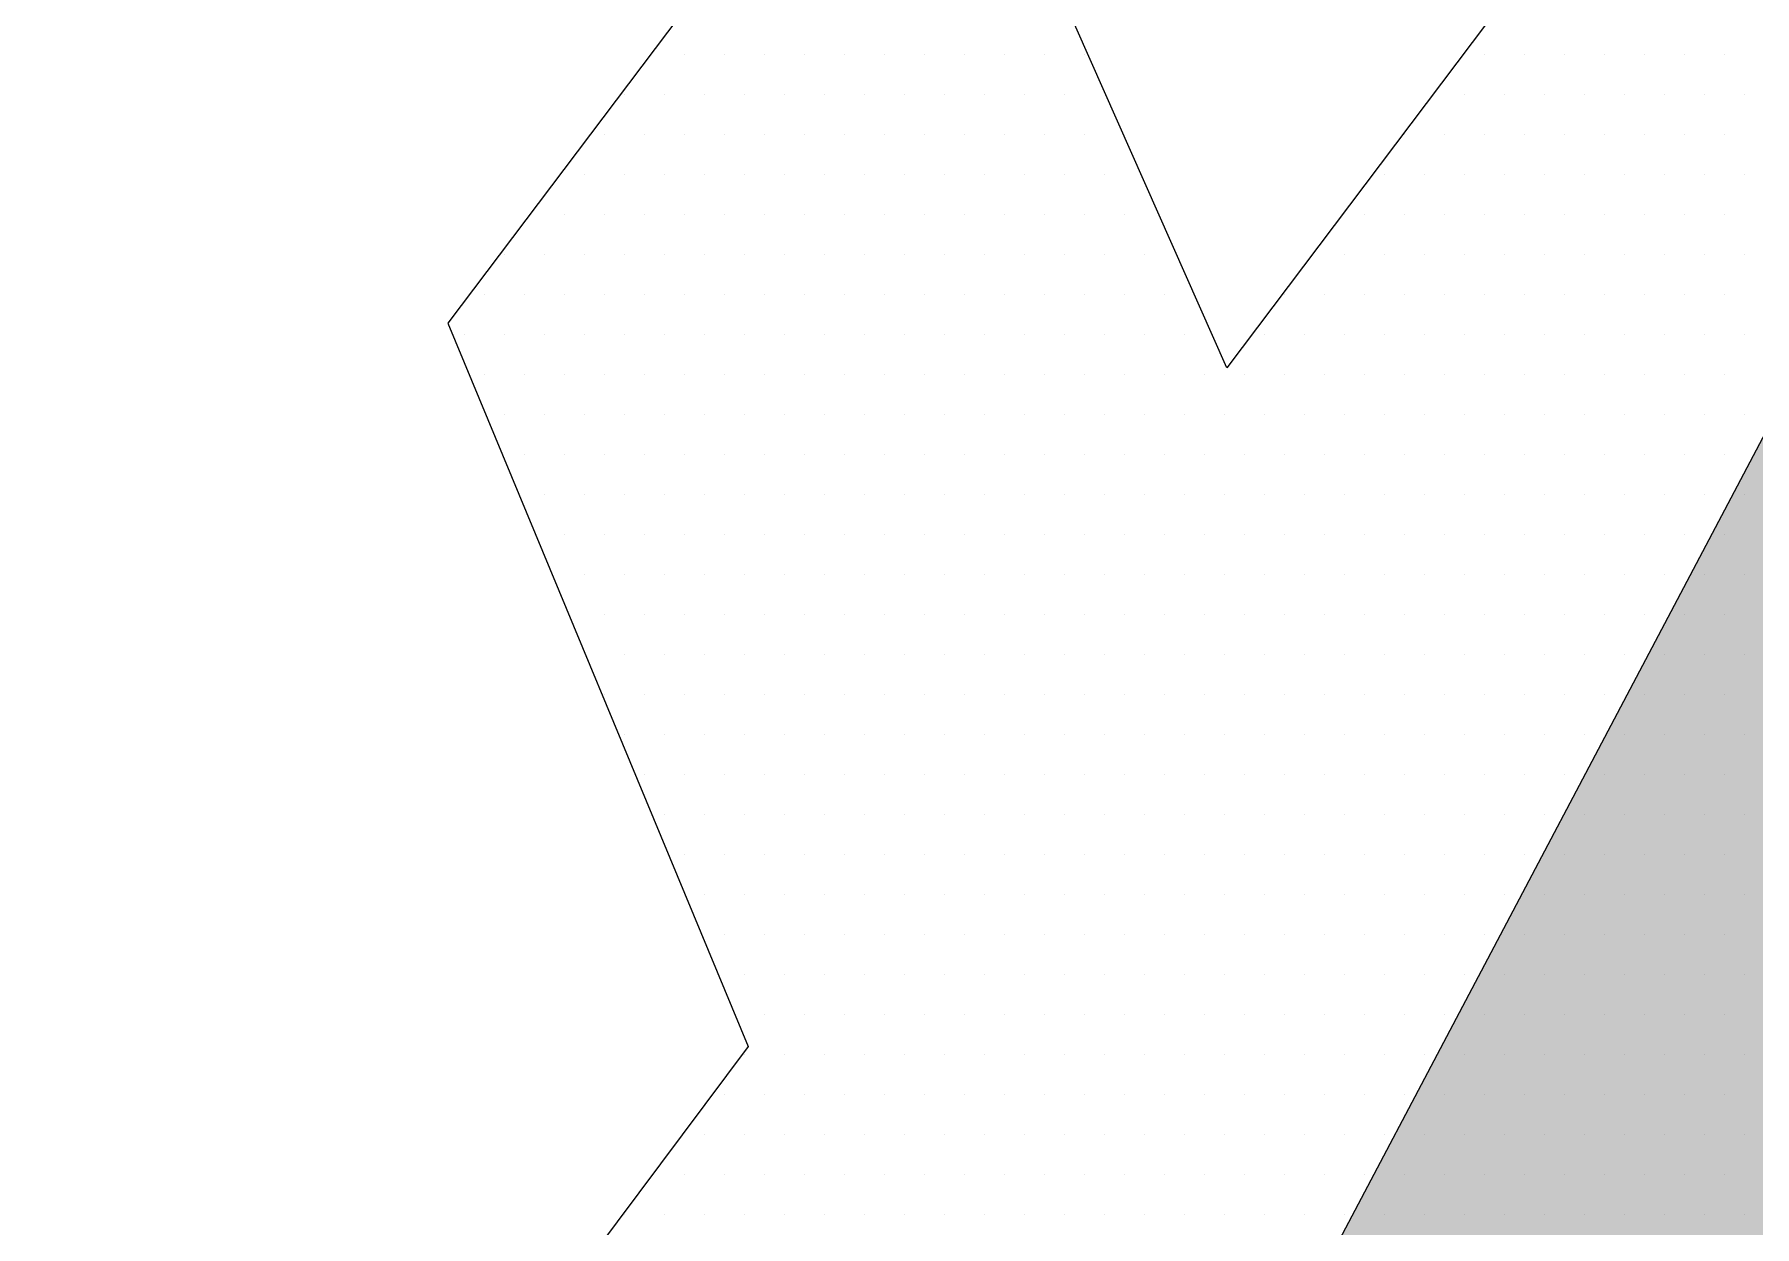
# Paper-space layout 'TOP_A1_00200_01-01-2017_MODELE' of a CAD drawing. Header units: metres. Extents: x 1274 to 2143, y 12 to 312.
# Drawn here: x 2045.98 to 2048.348, y 289.993 to 291.633 of the extents above; entities that cross this region are included whole.
import ezdxf

# ---------------------------------------------------------------- set-up
doc = ezdxf.new("R2010")
doc.units = ezdxf.units.M
doc.header["$LTSCALE"] = 2
doc.set_wipeout_variables(frame=1)
doc.linetypes.add('CACHEX2', pattern=[0.75, 0.5, -0.25])
for name, color, linetype in [('CARTOUCHE', 7, 'Continuous'), ('LOGO', 4, 'Continuous'), ('rosace', 7, 'Continuous')]:
    doc.layers.add(name, color=color, linetype=linetype)

# ---------------------------------------------------------------- blocks, each defined once
blk = doc.blocks.new('A$C715108E3')
at = {"layer": 'LOGO', "color": 131}
for p, q in [((-8.035, -2.1393), (-8.035, -2.1393)), ((-7.9563, -2.1393), (-7.9563, -2.1393)), ((-7.8642, -2.1393), (-7.8642, -2.1393)), ((-7.7724, -2.1393), (-7.7724, -2.1393)), ((-7.6809, -2.1393), (-7.6809, -2.1393)), ((-7.5891, -2.1393), (-7.5891, -2.1393)), ((-7.4973, -2.1393), (-7.4973, -2.1393)), ((-7.4058, -2.1393), (-7.4058, -2.1393)), ((-7.314, -2.1393), (-7.314, -2.1393)), ((-7.2222, -2.1393), (-7.2222, -2.1393)), ((-7.1307, -2.1393), (-7.1307, -2.1393)), ((-7.0389, -2.1393), (-7.0389, -2.1393)), ((-6.1708, -2.1393), (-6.1708, -2.1393)), ((-6.1213, -2.1393), (-6.1213, -2.1393)), ((-6.0296, -2.1393), (-6.0296, -2.1393)), ((-5.9376, -2.1393), (-5.9376, -2.1393)), ((-5.8464, -2.1393), (-5.8464, -2.1393)), ((-5.7543, -2.1393), (-5.7543, -2.1393)), ((-5.6625, -2.1393), (-5.6625, -2.1393)), ((-5.571, -2.1393), (-5.571, -2.1393)), ((-8.1041, -2.2308), (-8.1041, -2.2308)), ((-8.0938, -2.2308), (-8.0938, -2.2308)), ((-8.0018, -2.2308), (-8.0018, -2.2308)), ((-7.91, -2.2308), (-7.91, -2.2308)), ((-7.8185, -2.2308), (-7.8185, -2.2308)), ((-7.7267, -2.2308), (-7.7267, -2.2308)), ((-7.635, -2.2308), (-7.635, -2.2308)), ((-7.5434, -2.2308), (-7.5434, -2.2308)), ((-7.4515, -2.2308), (-7.4515, -2.2308)), ((-7.3597, -2.2308), (-7.3597, -2.2308)), ((-7.2683, -2.2308), (-7.2683, -2.2308)), ((-7.1764, -2.2308), (-7.1764, -2.2308)), ((-7.0846, -2.2308), (-7.0846, -2.2308)), ((-6.9928, -2.2308), (-6.9928, -2.2308)), ((-6.2401, -2.2308), (-6.2401, -2.2308)), ((-6.1672, -2.2308), (-6.1672, -2.2308)), ((-6.0757, -2.2308), (-6.0757, -2.2308)), ((-5.9841, -2.2308), (-5.9841, -2.2308)), ((-5.8921, -2.2308), (-5.8921, -2.2308)), ((-5.8001, -2.2308), (-5.8001, -2.2308)), ((-5.7088, -2.2308), (-5.7088, -2.2308)), ((-5.6168, -2.2308), (-5.6168, -2.2308)), ((-5.5249, -2.2308), (-5.5249, -2.2308)), ((-8.1737, -2.3232), (-8.1737, -2.3232)), ((-8.1395, -2.3232), (-8.1395, -2.3232)), ((-8.0475, -2.3232), (-8.0475, -2.3232)), ((-7.9563, -2.3232), (-7.9563, -2.3232)), ((-7.8642, -2.3232), (-7.8642, -2.3232)), ((-7.7724, -2.3232), (-7.7724, -2.3232)), ((-7.6809, -2.3232), (-7.6809, -2.3232)), ((-7.5891, -2.3232), (-7.5891, -2.3232)), ((-7.4973, -2.3232), (-7.4973, -2.3232)), ((-7.4058, -2.3232), (-7.4058, -2.3232)), ((-7.314, -2.3232), (-7.314, -2.3232)), ((-7.2222, -2.3232), (-7.2222, -2.3232)), ((-7.1307, -2.3232), (-7.1307, -2.3232)), ((-7.0389, -2.3232), (-7.0389, -2.3232)), ((-6.3096, -2.3232), (-6.3096, -2.3232)), ((-6.305, -2.3232), (-6.305, -2.3232)), ((-6.2133, -2.3232), (-6.2133, -2.3232)), ((-6.1213, -2.3232), (-6.1213, -2.3232)), ((-6.0296, -2.3232), (-6.0296, -2.3232)), ((-5.9376, -2.3232), (-5.9376, -2.3232)), ((-5.8464, -2.3232), (-5.8464, -2.3232)), ((-5.7543, -2.3232), (-5.7543, -2.3232)), ((-5.6625, -2.3232), (-5.6625, -2.3232)), ((-5.571, -2.3232), (-5.571, -2.3232)), ((-8.2428, -2.4144), (-8.2428, -2.4144)), ((-8.1851, -2.4144), (-8.1851, -2.4144)), ((-8.0938, -2.4144), (-8.0938, -2.4144)), ((-8.0018, -2.4144), (-8.0018, -2.4144)), ((-7.91, -2.4144), (-7.91, -2.4144)), ((-7.8185, -2.4144), (-7.8185, -2.4144)), ((-7.7267, -2.4144), (-7.7267, -2.4144)), ((-7.635, -2.4144), (-7.635, -2.4144)), ((-7.5434, -2.4144), (-7.5434, -2.4144)), ((-7.4515, -2.4144), (-7.4515, -2.4144)), ((-7.3597, -2.4144), (-7.3597, -2.4144)), ((-7.2683, -2.4144), (-7.2683, -2.4144)), ((-7.1764, -2.4144), (-7.1764, -2.4144)), ((-7.0846, -2.4144), (-7.0846, -2.4144)), ((-6.9928, -2.4144), (-6.9928, -2.4144)), ((-6.3788, -2.4144), (-6.3788, -2.4144)), ((-6.3509, -2.4144), (-6.3509, -2.4144)), ((-6.2589, -2.4144), (-6.2589, -2.4144)), ((-6.1672, -2.4144), (-6.1672, -2.4144)), ((-6.0757, -2.4144), (-6.0757, -2.4144)), ((-5.9841, -2.4144), (-5.9841, -2.4144)), ((-5.8921, -2.4144), (-5.8921, -2.4144)), ((-5.8001, -2.4144), (-5.8001, -2.4144)), ((-5.7088, -2.4144), (-5.7088, -2.4144)), ((-5.6168, -2.4144), (-5.6168, -2.4144)), ((-5.5249, -2.4144), (-5.5249, -2.4144)), ((-8.3118, -2.507), (-8.3118, -2.507)), ((-8.2316, -2.507), (-8.2316, -2.507)), ((-8.1395, -2.507), (-8.1395, -2.507)), ((-8.0475, -2.507), (-8.0475, -2.507)), ((-7.9563, -2.507), (-7.9563, -2.507)), ((-7.8642, -2.507), (-7.8642, -2.507)), ((-7.7724, -2.507), (-7.7724, -2.507)), ((-7.6809, -2.507), (-7.6809, -2.507)), ((-7.5891, -2.507), (-7.5891, -2.507)), ((-7.4973, -2.507), (-7.4973, -2.507)), ((-7.4058, -2.507), (-7.4058, -2.507)), ((-7.314, -2.507), (-7.314, -2.507)), ((-7.2222, -2.507), (-7.2222, -2.507)), ((-7.1307, -2.507), (-7.1307, -2.507)), ((-7.0389, -2.507), (-7.0389, -2.507)), ((-6.947, -2.507), (-6.947, -2.507)), ((-6.4485, -2.507), (-6.4485, -2.507)), ((-6.3966, -2.507), (-6.3966, -2.507)), ((-6.305, -2.507), (-6.305, -2.507)), ((-6.2133, -2.507), (-6.2133, -2.507)), ((-6.1213, -2.507), (-6.1213, -2.507)), ((-6.0296, -2.507), (-6.0296, -2.507)), ((-5.9376, -2.507), (-5.9376, -2.507)), ((-5.8464, -2.507), (-5.8464, -2.507)), ((-5.7543, -2.507), (-5.7543, -2.507)), ((-5.6625, -2.507), (-5.6625, -2.507)), ((-5.571, -2.507), (-5.571, -2.507)), ((-8.3815, -2.5983), (-8.3815, -2.5983)), ((-8.3691, -2.5983), (-8.3691, -2.5983)), ((-8.2771, -2.5983), (-8.2771, -2.5983)), ((-8.1851, -2.5983), (-8.1851, -2.5983)), ((-8.0938, -2.5983), (-8.0938, -2.5983)), ((-8.0018, -2.5983), (-8.0018, -2.5983)), ((-7.91, -2.5983), (-7.91, -2.5983)), ((-7.8185, -2.5983), (-7.8185, -2.5983)), ((-7.7267, -2.5983), (-7.7267, -2.5983)), ((-7.635, -2.5983), (-7.635, -2.5983)), ((-7.5434, -2.5983), (-7.5434, -2.5983)), ((-7.4515, -2.5983), (-7.4515, -2.5983)), ((-7.3597, -2.5983), (-7.3597, -2.5983)), ((-7.2683, -2.5983), (-7.2683, -2.5983)), ((-7.1764, -2.5983), (-7.1764, -2.5983)), ((-7.0846, -2.5983), (-7.0846, -2.5983)), ((-6.9928, -2.5983), (-6.9928, -2.5983)), ((-6.9013, -2.5983), (-6.9013, -2.5983)), ((-6.5173, -2.5983), (-6.5173, -2.5983)), ((-6.4421, -2.5983), (-6.4421, -2.5983)), ((-6.3509, -2.5983), (-6.3509, -2.5983)), ((-6.2589, -2.5983), (-6.2589, -2.5983)), ((-6.1672, -2.5983), (-6.1672, -2.5983)), ((-6.0757, -2.5983), (-6.0757, -2.5983)), ((-5.9841, -2.5983), (-5.9841, -2.5983)), ((-5.8921, -2.5983), (-5.8921, -2.5983)), ((-5.8001, -2.5983), (-5.8001, -2.5983)), ((-5.7088, -2.5983), (-5.7088, -2.5983)), ((-5.6168, -2.5983), (-5.6168, -2.5983)), ((-5.5249, -2.5983), (-5.5249, -2.5983)), ((-8.4506, -2.6898), (-8.4506, -2.6898)), ((-8.4149, -2.6898), (-8.4149, -2.6898)), ((-8.3228, -2.6898), (-8.3228, -2.6898)), ((-8.2316, -2.6898), (-8.2316, -2.6898)), ((-8.1395, -2.6898), (-8.1395, -2.6898)), ((-8.0475, -2.6898), (-8.0475, -2.6898)), ((-7.9563, -2.6898), (-7.9563, -2.6898)), ((-7.8642, -2.6898), (-7.8642, -2.6898)), ((-7.7724, -2.6898), (-7.7724, -2.6898)), ((-7.6809, -2.6898), (-7.6809, -2.6898)), ((-7.5891, -2.6898), (-7.5891, -2.6898)), ((-7.4973, -2.6898), (-7.4973, -2.6898)), ((-7.4058, -2.6898), (-7.4058, -2.6898)), ((-7.314, -2.6898), (-7.314, -2.6898)), ((-7.2222, -2.6898), (-7.2222, -2.6898)), ((-7.1307, -2.6898), (-7.1307, -2.6898)), ((-7.0389, -2.6898), (-7.0389, -2.6898)), ((-6.947, -2.6898), (-6.947, -2.6898)), ((-6.855, -2.6898), (-6.855, -2.6898)), ((-6.5864, -2.6898), (-6.5864, -2.6898)), ((-6.5799, -2.6898), (-6.5799, -2.6898)), ((-6.4886, -2.6898), (-6.4886, -2.6898)), ((-6.3966, -2.6898), (-6.3966, -2.6898)), ((-6.305, -2.6898), (-6.305, -2.6898)), ((-6.2133, -2.6898), (-6.2133, -2.6898)), ((-6.1213, -2.6898), (-6.1213, -2.6898)), ((-6.0296, -2.6898), (-6.0296, -2.6898)), ((-5.9376, -2.6898), (-5.9376, -2.6898)), ((-5.8464, -2.6898), (-5.8464, -2.6898)), ((-5.7543, -2.6898), (-5.7543, -2.6898)), ((-5.6625, -2.6898), (-5.6625, -2.6898)), ((-5.571, -2.6898), (-5.571, -2.6898)), ((-8.4898, -2.782), (-8.4898, -2.782)), ((-8.461, -2.782), (-8.461, -2.782)), ((-8.3691, -2.782), (-8.3691, -2.782)), ((-8.2771, -2.782), (-8.2771, -2.782)), ((-8.1851, -2.782), (-8.1851, -2.782)), ((-8.0938, -2.782), (-8.0938, -2.782)), ((-8.0018, -2.782), (-8.0018, -2.782)), ((-7.91, -2.782), (-7.91, -2.782)), ((-7.8185, -2.782), (-7.8185, -2.782)), ((-7.7267, -2.782), (-7.7267, -2.782)), ((-7.635, -2.782), (-7.635, -2.782)), ((-7.5434, -2.782), (-7.5434, -2.782)), ((-7.4515, -2.782), (-7.4515, -2.782)), ((-7.3597, -2.782), (-7.3597, -2.782)), ((-7.2683, -2.782), (-7.2683, -2.782)), ((-7.1764, -2.782), (-7.1764, -2.782)), ((-7.0846, -2.782), (-7.0846, -2.782)), ((-6.9928, -2.782), (-6.9928, -2.782)), ((-6.9013, -2.782), (-6.9013, -2.782)), ((-6.8095, -2.782), (-6.8095, -2.782)), ((-6.6562, -2.782), (-6.6562, -2.782)), ((-6.6262, -2.782), (-6.6262, -2.782)), ((-6.5342, -2.782), (-6.5342, -2.782)), ((-6.4421, -2.782), (-6.4421, -2.782)), ((-6.3509, -2.782), (-6.3509, -2.782)), ((-6.2589, -2.782), (-6.2589, -2.782)), ((-6.1672, -2.782), (-6.1672, -2.782)), ((-6.0757, -2.782), (-6.0757, -2.782)), ((-5.9841, -2.782), (-5.9841, -2.782)), ((-5.8921, -2.782), (-5.8921, -2.782)), ((-5.8001, -2.782), (-5.8001, -2.782)), ((-5.7088, -2.782), (-5.7088, -2.782)), ((-5.6168, -2.782), (-5.6168, -2.782)), ((-5.5249, -2.782), (-5.5249, -2.782)), ((-8.4518, -2.8734), (-8.4518, -2.8734)), ((-8.4149, -2.8734), (-8.4149, -2.8734)), ((-8.3228, -2.8734), (-8.3228, -2.8734)), ((-8.2316, -2.8734), (-8.2316, -2.8734)), ((-8.1395, -2.8734), (-8.1395, -2.8734)), ((-8.0475, -2.8734), (-8.0475, -2.8734)), ((-7.9563, -2.8734), (-7.9563, -2.8734)), ((-7.8642, -2.8734), (-7.8642, -2.8734)), ((-7.7724, -2.8734), (-7.7724, -2.8734)), ((-7.6809, -2.8734), (-7.6809, -2.8734)), ((-7.5891, -2.8734), (-7.5891, -2.8734)), ((-7.4973, -2.8734), (-7.4973, -2.8734)), ((-7.4058, -2.8734), (-7.4058, -2.8734)), ((-7.314, -2.8734), (-7.314, -2.8734)), ((-7.2222, -2.8734), (-7.2222, -2.8734)), ((-7.1307, -2.8734), (-7.1307, -2.8734)), ((-7.0389, -2.8734), (-7.0389, -2.8734)), ((-6.947, -2.8734), (-6.947, -2.8734)), ((-6.855, -2.8734), (-6.855, -2.8734)), ((-6.7637, -2.8734), (-6.7637, -2.8734)), ((-6.6719, -2.8734), (-6.6719, -2.8734)), ((-6.5799, -2.8734), (-6.5799, -2.8734)), ((-6.4886, -2.8734), (-6.4886, -2.8734)), ((-6.3966, -2.8734), (-6.3966, -2.8734)), ((-6.305, -2.8734), (-6.305, -2.8734)), ((-6.2133, -2.8734), (-6.2133, -2.8734)), ((-6.1213, -2.8734), (-6.1213, -2.8734)), ((-6.0296, -2.8734), (-6.0296, -2.8734)), ((-5.9376, -2.8734), (-5.9376, -2.8734)), ((-5.8464, -2.8734), (-5.8464, -2.8734)), ((-5.7543, -2.8734), (-5.7543, -2.8734)), ((-5.6625, -2.8734), (-5.6625, -2.8734)), ((-5.571, -2.8734), (-5.571, -2.8734)), ((-8.4135, -2.9649), (-8.4135, -2.9649)), ((-8.3691, -2.9649), (-8.3691, -2.9649)), ((-8.2771, -2.9649), (-8.2771, -2.9649)), ((-8.1851, -2.9649), (-8.1851, -2.9649)), ((-8.0938, -2.9649), (-8.0938, -2.9649)), ((-8.0018, -2.9649), (-8.0018, -2.9649)), ((-7.91, -2.9649), (-7.91, -2.9649)), ((-7.8185, -2.9649), (-7.8185, -2.9649)), ((-7.7267, -2.9649), (-7.7267, -2.9649)), ((-7.635, -2.9649), (-7.635, -2.9649)), ((-7.5434, -2.9649), (-7.5434, -2.9649)), ((-7.4515, -2.9649), (-7.4515, -2.9649)), ((-7.3597, -2.9649), (-7.3597, -2.9649)), ((-7.2683, -2.9649), (-7.2683, -2.9649)), ((-7.1764, -2.9649), (-7.1764, -2.9649)), ((-7.0846, -2.9649), (-7.0846, -2.9649)), ((-6.9928, -2.9649), (-6.9928, -2.9649)), ((-6.9013, -2.9649), (-6.9013, -2.9649)), ((-6.8095, -2.9649), (-6.8095, -2.9649)), ((-6.7175, -2.9649), (-6.7175, -2.9649)), ((-6.6262, -2.9649), (-6.6262, -2.9649)), ((-6.5342, -2.9649), (-6.5342, -2.9649)), ((-6.4421, -2.9649), (-6.4421, -2.9649)), ((-6.3509, -2.9649), (-6.3509, -2.9649)), ((-6.2589, -2.9649), (-6.2589, -2.9649)), ((-6.1672, -2.9649), (-6.1672, -2.9649)), ((-6.0757, -2.9649), (-6.0757, -2.9649)), ((-5.9841, -2.9649), (-5.9841, -2.9649)), ((-5.8921, -2.9649), (-5.8921, -2.9649)), ((-5.8001, -2.9649), (-5.8001, -2.9649)), ((-5.7088, -2.9649), (-5.7088, -2.9649)), ((-5.6168, -2.9649), (-5.6168, -2.9649)), ((-5.5249, -2.9649), (-5.5249, -2.9649)), ((-8.3755, -3.0571), (-8.3755, -3.0571)), ((-8.3228, -3.0571), (-8.3228, -3.0571)), ((-8.2316, -3.0571), (-8.2316, -3.0571)), ((-8.1395, -3.0571), (-8.1395, -3.0571)), ((-8.0475, -3.0571), (-8.0475, -3.0571)), ((-7.9563, -3.0571), (-7.9563, -3.0571)), ((-7.8642, -3.0571), (-7.8642, -3.0571)), ((-7.7724, -3.0571), (-7.7724, -3.0571)), ((-7.6809, -3.0571), (-7.6809, -3.0571)), ((-7.5891, -3.0571), (-7.5891, -3.0571)), ((-7.4973, -3.0571), (-7.4973, -3.0571)), ((-7.4058, -3.0571), (-7.4058, -3.0571)), ((-7.314, -3.0571), (-7.314, -3.0571)), ((-7.2222, -3.0571), (-7.2222, -3.0571)), ((-7.1307, -3.0571), (-7.1307, -3.0571)), ((-7.0389, -3.0571), (-7.0389, -3.0571)), ((-6.947, -3.0571), (-6.947, -3.0571)), ((-6.855, -3.0571), (-6.855, -3.0571)), ((-6.7637, -3.0571), (-6.7637, -3.0571)), ((-6.6719, -3.0571), (-6.6719, -3.0571)), ((-6.5799, -3.0571), (-6.5799, -3.0571)), ((-6.4886, -3.0571), (-6.4886, -3.0571)), ((-6.3966, -3.0571), (-6.3966, -3.0571)), ((-6.305, -3.0571), (-6.305, -3.0571)), ((-6.2133, -3.0571), (-6.2133, -3.0571)), ((-6.1213, -3.0571), (-6.1213, -3.0571)), ((-6.0296, -3.0571), (-6.0296, -3.0571)), ((-5.9376, -3.0571), (-5.9376, -3.0571)), ((-5.8464, -3.0571), (-5.8464, -3.0571)), ((-5.7543, -3.0571), (-5.7543, -3.0571)), ((-5.6625, -3.0571), (-5.6625, -3.0571)), ((-5.571, -3.0571), (-5.571, -3.0571)), ((-8.3369, -3.1485), (-8.3369, -3.1485)), ((-8.2771, -3.1485), (-8.2771, -3.1485)), ((-8.1851, -3.1485), (-8.1851, -3.1485)), ((-8.0938, -3.1485), (-8.0938, -3.1485)), ((-8.0018, -3.1485), (-8.0018, -3.1485)), ((-7.91, -3.1485), (-7.91, -3.1485)), ((-7.8185, -3.1485), (-7.8185, -3.1485)), ((-7.7267, -3.1485), (-7.7267, -3.1485)), ((-7.635, -3.1485), (-7.635, -3.1485)), ((-7.5434, -3.1485), (-7.5434, -3.1485)), ((-7.4515, -3.1485), (-7.4515, -3.1485)), ((-7.3597, -3.1485), (-7.3597, -3.1485)), ((-7.2683, -3.1485), (-7.2683, -3.1485)), ((-7.1764, -3.1485), (-7.1764, -3.1485)), ((-7.0846, -3.1485), (-7.0846, -3.1485)), ((-6.9928, -3.1485), (-6.9928, -3.1485)), ((-6.9013, -3.1485), (-6.9013, -3.1485)), ((-6.8095, -3.1485), (-6.8095, -3.1485)), ((-6.7175, -3.1485), (-6.7175, -3.1485)), ((-6.6262, -3.1485), (-6.6262, -3.1485)), ((-6.5342, -3.1485), (-6.5342, -3.1485)), ((-6.4421, -3.1485), (-6.4421, -3.1485)), ((-6.3509, -3.1485), (-6.3509, -3.1485)), ((-6.2589, -3.1485), (-6.2589, -3.1485)), ((-6.1672, -3.1485), (-6.1672, -3.1485)), ((-6.0757, -3.1485), (-6.0757, -3.1485)), ((-5.9841, -3.1485), (-5.9841, -3.1485)), ((-5.8921, -3.1485), (-5.8921, -3.1485)), ((-5.8001, -3.1485), (-5.8001, -3.1485)), ((-5.7088, -3.1485), (-5.7088, -3.1485)), ((-5.6168, -3.1485), (-5.6168, -3.1485)), ((-5.5249, -3.1485), (-5.5249, -3.1485)), ((-8.2988, -3.24), (-8.2988, -3.24)), ((-8.2316, -3.24), (-8.2316, -3.24)), ((-8.1395, -3.24), (-8.1395, -3.24)), ((-8.0475, -3.24), (-8.0475, -3.24)), ((-7.9563, -3.24), (-7.9563, -3.24)), ((-7.8642, -3.24), (-7.8642, -3.24)), ((-7.7724, -3.24), (-7.7724, -3.24)), ((-7.6809, -3.24), (-7.6809, -3.24)), ((-7.5891, -3.24), (-7.5891, -3.24)), ((-7.4973, -3.24), (-7.4973, -3.24)), ((-7.4058, -3.24), (-7.4058, -3.24)), ((-7.314, -3.24), (-7.314, -3.24)), ((-7.2222, -3.24), (-7.2222, -3.24)), ((-7.1307, -3.24), (-7.1307, -3.24)), ((-7.0389, -3.24), (-7.0389, -3.24)), ((-6.947, -3.24), (-6.947, -3.24)), ((-6.855, -3.24), (-6.855, -3.24)), ((-6.7637, -3.24), (-6.7637, -3.24)), ((-6.6719, -3.24), (-6.6719, -3.24)), ((-6.5799, -3.24), (-6.5799, -3.24)), ((-6.4886, -3.24), (-6.4886, -3.24)), ((-6.3966, -3.24), (-6.3966, -3.24)), ((-6.305, -3.24), (-6.305, -3.24)), ((-6.2133, -3.24), (-6.2133, -3.24)), ((-6.1213, -3.24), (-6.1213, -3.24)), ((-6.0296, -3.24), (-6.0296, -3.24)), ((-5.9376, -3.24), (-5.9376, -3.24)), ((-5.8464, -3.24), (-5.8464, -3.24)), ((-5.7543, -3.24), (-5.7543, -3.24)), ((-5.6625, -3.24), (-5.6625, -3.24)), ((-5.571, -3.24), (-5.571, -3.24)), ((-8.2608, -3.3324), (-8.2608, -3.3324)), ((-8.1851, -3.3324), (-8.1851, -3.3324)), ((-8.0938, -3.3324), (-8.0938, -3.3324)), ((-8.0018, -3.3324), (-8.0018, -3.3324)), ((-7.91, -3.3324), (-7.91, -3.3324)), ((-7.8185, -3.3324), (-7.8185, -3.3324)), ((-7.7267, -3.3324), (-7.7267, -3.3324)), ((-7.635, -3.3324), (-7.635, -3.3324)), ((-7.5434, -3.3324), (-7.5434, -3.3324)), ((-7.4515, -3.3324), (-7.4515, -3.3324)), ((-7.3597, -3.3324), (-7.3597, -3.3324)), ((-7.2683, -3.3324), (-7.2683, -3.3324)), ((-7.1764, -3.3324), (-7.1764, -3.3324)), ((-7.0846, -3.3324), (-7.0846, -3.3324)), ((-6.9928, -3.3324), (-6.9928, -3.3324)), ((-6.9013, -3.3324), (-6.9013, -3.3324)), ((-6.8095, -3.3324), (-6.8095, -3.3324)), ((-6.7175, -3.3324), (-6.7175, -3.3324)), ((-6.6262, -3.3324), (-6.6262, -3.3324)), ((-6.5342, -3.3324), (-6.5342, -3.3324)), ((-6.4421, -3.3324), (-6.4421, -3.3324)), ((-6.3509, -3.3324), (-6.3509, -3.3324)), ((-6.2589, -3.3324), (-6.2589, -3.3324)), ((-6.1672, -3.3324), (-6.1672, -3.3324)), ((-6.0757, -3.3324), (-6.0757, -3.3324)), ((-5.9841, -3.3324), (-5.9841, -3.3324)), ((-5.8921, -3.3324), (-5.8921, -3.3324)), ((-5.8001, -3.3324), (-5.8001, -3.3324)), ((-5.7088, -3.3324), (-5.7088, -3.3324)), ((-5.6168, -3.3324), (-5.6168, -3.3324)), ((-5.5249, -3.3324), (-5.5249, -3.3324)), ((-8.2229, -3.4237), (-8.2229, -3.4237)), ((-8.1395, -3.4237), (-8.1395, -3.4237)), ((-8.0475, -3.4237), (-8.0475, -3.4237)), ((-7.9563, -3.4237), (-7.9563, -3.4237)), ((-7.8642, -3.4237), (-7.8642, -3.4237)), ((-7.7724, -3.4237), (-7.7724, -3.4237)), ((-7.6809, -3.4237), (-7.6809, -3.4237)), ((-7.5891, -3.4237), (-7.5891, -3.4237)), ((-7.4973, -3.4237), (-7.4973, -3.4237)), ((-7.4058, -3.4237), (-7.4058, -3.4237)), ((-7.314, -3.4237), (-7.314, -3.4237)), ((-7.2222, -3.4237), (-7.2222, -3.4237)), ((-7.1307, -3.4237), (-7.1307, -3.4237)), ((-7.0389, -3.4237), (-7.0389, -3.4237)), ((-6.947, -3.4237), (-6.947, -3.4237)), ((-6.855, -3.4237), (-6.855, -3.4237)), ((-6.7637, -3.4237), (-6.7637, -3.4237)), ((-6.6719, -3.4237), (-6.6719, -3.4237)), ((-6.5799, -3.4237), (-6.5799, -3.4237)), ((-6.4886, -3.4237), (-6.4886, -3.4237)), ((-6.3966, -3.4237), (-6.3966, -3.4237)), ((-6.305, -3.4237), (-6.305, -3.4237)), ((-6.2133, -3.4237), (-6.2133, -3.4237)), ((-6.1213, -3.4237), (-6.1213, -3.4237)), ((-6.0296, -3.4237), (-6.0296, -3.4237)), ((-5.9376, -3.4237), (-5.9376, -3.4237)), ((-5.8464, -3.4237), (-5.8464, -3.4237)), ((-5.7543, -3.4237), (-5.7543, -3.4237)), ((-5.6625, -3.4237), (-5.6625, -3.4237)), ((-5.571, -3.4237), (-5.571, -3.4237)), ((-8.1847, -3.5153), (-8.1847, -3.5153)), ((-8.0938, -3.5153), (-8.0938, -3.5153)), ((-8.0018, -3.5153), (-8.0018, -3.5153)), ((-7.91, -3.5153), (-7.91, -3.5153)), ((-7.8185, -3.5153), (-7.8185, -3.5153)), ((-7.7267, -3.5153), (-7.7267, -3.5153)), ((-7.635, -3.5153), (-7.635, -3.5153)), ((-7.5434, -3.5153), (-7.5434, -3.5153)), ((-7.4515, -3.5153), (-7.4515, -3.5153)), ((-7.3597, -3.5153), (-7.3597, -3.5153)), ((-7.2683, -3.5153), (-7.2683, -3.5153)), ((-7.1764, -3.5153), (-7.1764, -3.5153)), ((-7.0846, -3.5153), (-7.0846, -3.5153)), ((-6.9928, -3.5153), (-6.9928, -3.5153)), ((-6.9013, -3.5153), (-6.9013, -3.5153)), ((-6.8095, -3.5153), (-6.8095, -3.5153)), ((-6.7175, -3.5153), (-6.7175, -3.5153)), ((-6.6262, -3.5153), (-6.6262, -3.5153)), ((-6.5342, -3.5153), (-6.5342, -3.5153)), ((-6.4421, -3.5153), (-6.4421, -3.5153)), ((-6.3509, -3.5153), (-6.3509, -3.5153)), ((-6.2589, -3.5153), (-6.2589, -3.5153)), ((-6.1672, -3.5153), (-6.1672, -3.5153)), ((-6.0757, -3.5153), (-6.0757, -3.5153)), ((-5.9841, -3.5153), (-5.9841, -3.5153)), ((-5.8921, -3.5153), (-5.8921, -3.5153)), ((-5.8001, -3.5153), (-5.8001, -3.5153)), ((-5.7088, -3.5153), (-5.7088, -3.5153)), ((-5.6168, -3.5153), (-5.6168, -3.5153)), ((-5.5249, -3.5153), (-5.5249, -3.5153)), ((-8.1465, -3.6077), (-8.1465, -3.6077)), ((-8.1395, -3.6077), (-8.1395, -3.6077)), ((-8.0475, -3.6077), (-8.0475, -3.6077)), ((-7.9563, -3.6077), (-7.9563, -3.6077)), ((-7.8642, -3.6077), (-7.8642, -3.6077)), ((-7.7724, -3.6077), (-7.7724, -3.6077)), ((-7.6809, -3.6077), (-7.6809, -3.6077)), ((-7.5891, -3.6077), (-7.5891, -3.6077)), ((-7.4973, -3.6077), (-7.4973, -3.6077)), ((-7.4058, -3.6077), (-7.4058, -3.6077)), ((-7.314, -3.6077), (-7.314, -3.6077)), ((-7.2222, -3.6077), (-7.2222, -3.6077)), ((-7.1307, -3.6077), (-7.1307, -3.6077)), ((-7.0389, -3.6077), (-7.0389, -3.6077)), ((-6.947, -3.6077), (-6.947, -3.6077)), ((-6.855, -3.6077), (-6.855, -3.6077)), ((-6.7637, -3.6077), (-6.7637, -3.6077)), ((-6.6719, -3.6077), (-6.6719, -3.6077)), ((-6.5799, -3.6077), (-6.5799, -3.6077)), ((-6.4886, -3.6077), (-6.4886, -3.6077)), ((-6.3966, -3.6077), (-6.3966, -3.6077)), ((-6.305, -3.6077), (-6.305, -3.6077)), ((-6.2133, -3.6077), (-6.2133, -3.6077)), ((-6.1213, -3.6077), (-6.1213, -3.6077)), ((-6.0296, -3.6077), (-6.0296, -3.6077)), ((-5.9376, -3.6077), (-5.9376, -3.6077)), ((-5.8464, -3.6077), (-5.8464, -3.6077)), ((-5.7543, -3.6077), (-5.7543, -3.6077)), ((-5.6625, -3.6077), (-5.6625, -3.6077)), ((-5.571, -3.6077), (-5.571, -3.6077)), ((-8.1084, -3.699), (-8.1084, -3.699)), ((-8.0938, -3.699), (-8.0938, -3.699)), ((-8.0018, -3.699), (-8.0018, -3.699)), ((-7.91, -3.699), (-7.91, -3.699)), ((-7.8185, -3.699), (-7.8185, -3.699)), ((-7.7267, -3.699), (-7.7267, -3.699)), ((-7.635, -3.699), (-7.635, -3.699)), ((-7.5434, -3.699), (-7.5434, -3.699)), ((-7.4515, -3.699), (-7.4515, -3.699)), ((-7.3597, -3.699), (-7.3597, -3.699)), ((-7.2683, -3.699), (-7.2683, -3.699)), ((-7.1764, -3.699), (-7.1764, -3.699)), ((-7.0846, -3.699), (-7.0846, -3.699)), ((-6.9928, -3.699), (-6.9928, -3.699)), ((-6.9013, -3.699), (-6.9013, -3.699)), ((-6.8095, -3.699), (-6.8095, -3.699)), ((-6.7175, -3.699), (-6.7175, -3.699)), ((-6.6262, -3.699), (-6.6262, -3.699)), ((-6.5342, -3.699), (-6.5342, -3.699)), ((-6.4421, -3.699), (-6.4421, -3.699)), ((-6.3509, -3.699), (-6.3509, -3.699)), ((-6.2589, -3.699), (-6.2589, -3.699)), ((-6.1672, -3.699), (-6.1672, -3.699)), ((-6.0757, -3.699), (-6.0757, -3.699)), ((-5.9841, -3.699), (-5.9841, -3.699)), ((-5.8921, -3.699), (-5.8921, -3.699)), ((-5.8001, -3.699), (-5.8001, -3.699)), ((-5.7088, -3.699), (-5.7088, -3.699)), ((-5.6168, -3.699), (-5.6168, -3.699)), ((-5.5249, -3.699), (-5.5249, -3.699)), ((-8.0704, -3.7904), (-8.0704, -3.7904)), ((-8.0475, -3.7904), (-8.0475, -3.7904)), ((-7.9563, -3.7904), (-7.9563, -3.7904)), ((-7.8642, -3.7904), (-7.8642, -3.7904)), ((-7.7724, -3.7904), (-7.7724, -3.7904)), ((-7.6809, -3.7904), (-7.6809, -3.7904)), ((-7.5891, -3.7904), (-7.5891, -3.7904)), ((-7.4973, -3.7904), (-7.4973, -3.7904)), ((-7.4058, -3.7904), (-7.4058, -3.7904)), ((-7.314, -3.7904), (-7.314, -3.7904)), ((-7.2222, -3.7904), (-7.2222, -3.7904)), ((-7.1307, -3.7904), (-7.1307, -3.7904)), ((-7.0389, -3.7904), (-7.0389, -3.7904)), ((-6.947, -3.7904), (-6.947, -3.7904)), ((-6.855, -3.7904), (-6.855, -3.7904)), ((-6.7637, -3.7904), (-6.7637, -3.7904)), ((-6.6719, -3.7904), (-6.6719, -3.7904)), ((-6.5799, -3.7904), (-6.5799, -3.7904)), ((-6.4886, -3.7904), (-6.4886, -3.7904)), ((-6.3966, -3.7904), (-6.3966, -3.7904)), ((-6.305, -3.7904), (-6.305, -3.7904)), ((-6.2133, -3.7904), (-6.2133, -3.7904)), ((-6.1213, -3.7904), (-6.1213, -3.7904)), ((-6.0296, -3.7904), (-6.0296, -3.7904)), ((-5.9376, -3.7904), (-5.9376, -3.7904)), ((-5.8464, -3.7904), (-5.8464, -3.7904)), ((-5.7543, -3.7904), (-5.7543, -3.7904)), ((-5.6625, -3.7904), (-5.6625, -3.7904)), ((-5.571, -3.7904), (-5.571, -3.7904)), ((-8.0325, -3.8826), (-8.0325, -3.8826)), ((-8.0018, -3.8826), (-8.0018, -3.8826)), ((-7.91, -3.8826), (-7.91, -3.8826)), ((-7.8185, -3.8826), (-7.8185, -3.8826)), ((-7.7267, -3.8826), (-7.7267, -3.8826)), ((-7.635, -3.8826), (-7.635, -3.8826)), ((-7.5434, -3.8826), (-7.5434, -3.8826)), ((-7.4515, -3.8826), (-7.4515, -3.8826)), ((-7.3597, -3.8826), (-7.3597, -3.8826)), ((-7.2683, -3.8826), (-7.2683, -3.8826)), ((-7.1764, -3.8826), (-7.1764, -3.8826)), ((-7.0846, -3.8826), (-7.0846, -3.8826)), ((-6.9928, -3.8826), (-6.9928, -3.8826)), ((-6.9013, -3.8826), (-6.9013, -3.8826)), ((-6.8095, -3.8826), (-6.8095, -3.8826)), ((-6.7175, -3.8826), (-6.7175, -3.8826)), ((-6.6262, -3.8826), (-6.6262, -3.8826)), ((-6.5342, -3.8826), (-6.5342, -3.8826)), ((-6.4421, -3.8826), (-6.4421, -3.8826)), ((-6.3509, -3.8826), (-6.3509, -3.8826)), ((-6.2589, -3.8826), (-6.2589, -3.8826)), ((-6.1672, -3.8826), (-6.1672, -3.8826)), ((-6.0757, -3.8826), (-6.0757, -3.8826)), ((-5.9841, -3.8826), (-5.9841, -3.8826)), ((-5.8921, -3.8826), (-5.8921, -3.8826)), ((-5.8001, -3.8826), (-5.8001, -3.8826)), ((-5.7088, -3.8826), (-5.7088, -3.8826)), ((-5.6168, -3.8826), (-5.6168, -3.8826)), ((-5.5249, -3.8826), (-5.5249, -3.8826)), ((-7.9943, -3.9741), (-7.9943, -3.9741)), ((-7.9563, -3.9741), (-7.9563, -3.9741)), ((-7.8642, -3.9741), (-7.8642, -3.9741)), ((-7.7724, -3.9741), (-7.7724, -3.9741)), ((-7.6809, -3.9741), (-7.6809, -3.9741)), ((-7.5891, -3.9741), (-7.5891, -3.9741)), ((-7.4973, -3.9741), (-7.4973, -3.9741)), ((-7.4058, -3.9741), (-7.4058, -3.9741)), ((-7.314, -3.9741), (-7.314, -3.9741)), ((-7.2222, -3.9741), (-7.2222, -3.9741)), ((-7.1307, -3.9741), (-7.1307, -3.9741)), ((-7.0389, -3.9741), (-7.0389, -3.9741)), ((-6.947, -3.9741), (-6.947, -3.9741)), ((-6.855, -3.9741), (-6.855, -3.9741)), ((-6.7637, -3.9741), (-6.7637, -3.9741)), ((-6.6719, -3.9741), (-6.6719, -3.9741)), ((-6.5799, -3.9741), (-6.5799, -3.9741)), ((-6.4886, -3.9741), (-6.4886, -3.9741)), ((-6.3966, -3.9741), (-6.3966, -3.9741)), ((-6.305, -3.9741), (-6.305, -3.9741)), ((-6.2133, -3.9741), (-6.2133, -3.9741)), ((-6.1213, -3.9741), (-6.1213, -3.9741)), ((-6.0296, -3.9741), (-6.0296, -3.9741)), ((-5.9376, -3.9741), (-5.9376, -3.9741)), ((-5.8464, -3.9741), (-5.8464, -3.9741)), ((-5.7543, -3.9741), (-5.7543, -3.9741)), ((-5.6625, -3.9741), (-5.6625, -3.9741)), ((-5.571, -3.9741), (-5.571, -3.9741)), ((-7.9559, -4.0654), (-7.9559, -4.0654)), ((-7.91, -4.0654), (-7.91, -4.0654)), ((-7.8185, -4.0654), (-7.8185, -4.0654)), ((-7.7267, -4.0654), (-7.7267, -4.0654)), ((-7.635, -4.0654), (-7.635, -4.0654)), ((-7.5434, -4.0654), (-7.5434, -4.0654)), ((-7.4515, -4.0654), (-7.4515, -4.0654)), ((-7.3597, -4.0654), (-7.3597, -4.0654)), ((-7.2683, -4.0654), (-7.2683, -4.0654)), ((-7.1764, -4.0654), (-7.1764, -4.0654)), ((-7.0846, -4.0654), (-7.0846, -4.0654)), ((-6.9928, -4.0654), (-6.9928, -4.0654)), ((-6.9013, -4.0654), (-6.9013, -4.0654)), ((-6.8095, -4.0654), (-6.8095, -4.0654)), ((-6.7175, -4.0654), (-6.7175, -4.0654)), ((-6.6262, -4.0654), (-6.6262, -4.0654)), ((-6.5342, -4.0654), (-6.5342, -4.0654)), ((-6.4421, -4.0654), (-6.4421, -4.0654)), ((-6.3509, -4.0654), (-6.3509, -4.0654)), ((-6.2589, -4.0654), (-6.2589, -4.0654)), ((-6.1672, -4.0654), (-6.1672, -4.0654)), ((-6.0757, -4.0654), (-6.0757, -4.0654)), ((-5.9841, -4.0654), (-5.9841, -4.0654)), ((-5.8921, -4.0654), (-5.8921, -4.0654)), ((-5.8001, -4.0654), (-5.8001, -4.0654)), ((-5.7088, -4.0654), (-5.7088, -4.0654)), ((-5.6168, -4.0654), (-5.6168, -4.0654)), ((-5.5249, -4.0654), (-5.5249, -4.0654)), ((-7.9176, -4.1578), (-7.9176, -4.1578)), ((-7.8642, -4.1578), (-7.8642, -4.1578)), ((-7.7724, -4.1578), (-7.7724, -4.1578)), ((-7.6809, -4.1578), (-7.6809, -4.1578)), ((-7.5891, -4.1578), (-7.5891, -4.1578)), ((-7.4973, -4.1578), (-7.4973, -4.1578)), ((-7.4058, -4.1578), (-7.4058, -4.1578)), ((-7.314, -4.1578), (-7.314, -4.1578)), ((-7.2222, -4.1578), (-7.2222, -4.1578)), ((-7.1307, -4.1578), (-7.1307, -4.1578)), ((-7.0389, -4.1578), (-7.0389, -4.1578)), ((-6.947, -4.1578), (-6.947, -4.1578)), ((-6.855, -4.1578), (-6.855, -4.1578)), ((-6.7637, -4.1578), (-6.7637, -4.1578)), ((-6.6719, -4.1578), (-6.6719, -4.1578)), ((-6.5799, -4.1578), (-6.5799, -4.1578)), ((-6.4886, -4.1578), (-6.4886, -4.1578)), ((-6.3966, -4.1578), (-6.3966, -4.1578)), ((-6.305, -4.1578), (-6.305, -4.1578)), ((-6.2133, -4.1578), (-6.2133, -4.1578)), ((-6.1213, -4.1578), (-6.1213, -4.1578)), ((-6.0296, -4.1578), (-6.0296, -4.1578)), ((-5.9376, -4.1578), (-5.9376, -4.1578)), ((-5.8464, -4.1578), (-5.8464, -4.1578)), ((-5.7543, -4.1578), (-5.7543, -4.1578)), ((-5.6625, -4.1578), (-5.6625, -4.1578)), ((-5.571, -4.1578), (-5.571, -4.1578)), ((-7.8796, -4.2494), (-7.8796, -4.2494)), ((-7.8185, -4.2494), (-7.8185, -4.2494)), ((-7.7267, -4.2494), (-7.7267, -4.2494)), ((-7.635, -4.2494), (-7.635, -4.2494)), ((-7.5434, -4.2494), (-7.5434, -4.2494)), ((-7.4515, -4.2494), (-7.4515, -4.2494)), ((-7.3597, -4.2494), (-7.3597, -4.2494)), ((-7.2683, -4.2494), (-7.2683, -4.2494)), ((-7.1764, -4.2494), (-7.1764, -4.2494)), ((-7.0846, -4.2494), (-7.0846, -4.2494)), ((-6.9928, -4.2494), (-6.9928, -4.2494)), ((-6.9013, -4.2494), (-6.9013, -4.2494)), ((-6.8095, -4.2494), (-6.8095, -4.2494)), ((-6.7175, -4.2494), (-6.7175, -4.2494)), ((-6.6262, -4.2494), (-6.6262, -4.2494)), ((-6.5342, -4.2494), (-6.5342, -4.2494)), ((-6.4421, -4.2494), (-6.4421, -4.2494)), ((-6.3509, -4.2494), (-6.3509, -4.2494)), ((-6.2589, -4.2494), (-6.2589, -4.2494)), ((-6.1672, -4.2494), (-6.1672, -4.2494)), ((-6.0757, -4.2494), (-6.0757, -4.2494)), ((-5.9841, -4.2494), (-5.9841, -4.2494)), ((-5.8921, -4.2494), (-5.8921, -4.2494)), ((-5.8001, -4.2494), (-5.8001, -4.2494)), ((-5.7088, -4.2494), (-5.7088, -4.2494)), ((-5.6168, -4.2494), (-5.6168, -4.2494)), ((-5.5249, -4.2494), (-5.5249, -4.2494)), ((-7.8414, -4.3407), (-7.8414, -4.3407)), ((-7.7724, -4.3407), (-7.7724, -4.3407)), ((-7.6809, -4.3407), (-7.6809, -4.3407)), ((-7.5891, -4.3407), (-7.5891, -4.3407)), ((-7.4973, -4.3407), (-7.4973, -4.3407)), ((-7.4058, -4.3407), (-7.4058, -4.3407)), ((-7.314, -4.3407), (-7.314, -4.3407)), ((-7.2222, -4.3407), (-7.2222, -4.3407)), ((-7.1307, -4.3407), (-7.1307, -4.3407)), ((-7.0389, -4.3407), (-7.0389, -4.3407)), ((-6.947, -4.3407), (-6.947, -4.3407)), ((-6.855, -4.3407), (-6.855, -4.3407)), ((-6.7637, -4.3407), (-6.7637, -4.3407)), ((-6.6719, -4.3407), (-6.6719, -4.3407)), ((-6.5799, -4.3407), (-6.5799, -4.3407)), ((-6.4886, -4.3407), (-6.4886, -4.3407)), ((-6.3966, -4.3407), (-6.3966, -4.3407)), ((-6.305, -4.3407), (-6.305, -4.3407)), ((-6.2133, -4.3407), (-6.2133, -4.3407)), ((-6.1213, -4.3407), (-6.1213, -4.3407)), ((-6.0296, -4.3407), (-6.0296, -4.3407)), ((-5.9376, -4.3407), (-5.9376, -4.3407)), ((-5.8464, -4.3407), (-5.8464, -4.3407)), ((-5.7543, -4.3407), (-5.7543, -4.3407)), ((-5.6625, -4.3407), (-5.6625, -4.3407)), ((-5.571, -4.3407), (-5.571, -4.3407)), ((-7.8253, -4.4331), (-7.8253, -4.4331)), ((-7.8185, -4.4331), (-7.8185, -4.4331)), ((-7.7267, -4.4331), (-7.7267, -4.4331)), ((-7.635, -4.4331), (-7.635, -4.4331)), ((-7.5434, -4.4331), (-7.5434, -4.4331)), ((-7.4515, -4.4331), (-7.4515, -4.4331)), ((-7.3597, -4.4331), (-7.3597, -4.4331)), ((-7.2683, -4.4331), (-7.2683, -4.4331)), ((-7.1764, -4.4331), (-7.1764, -4.4331)), ((-7.0846, -4.4331), (-7.0846, -4.4331)), ((-6.9928, -4.4331), (-6.9928, -4.4331)), ((-6.9013, -4.4331), (-6.9013, -4.4331)), ((-6.8095, -4.4331), (-6.8095, -4.4331)), ((-6.7175, -4.4331), (-6.7175, -4.4331)), ((-6.6262, -4.4331), (-6.6262, -4.4331)), ((-6.5342, -4.4331), (-6.5342, -4.4331)), ((-6.4421, -4.4331), (-6.4421, -4.4331)), ((-6.3509, -4.4331), (-6.3509, -4.4331)), ((-6.2589, -4.4331), (-6.2589, -4.4331)), ((-6.1672, -4.4331), (-6.1672, -4.4331)), ((-6.0757, -4.4331), (-6.0757, -4.4331)), ((-5.9841, -4.4331), (-5.9841, -4.4331)), ((-5.8921, -4.4331), (-5.8921, -4.4331)), ((-5.8001, -4.4331), (-5.8001, -4.4331)), ((-5.7088, -4.4331), (-5.7088, -4.4331)), ((-5.6168, -4.4331), (-5.6168, -4.4331)), ((-5.5249, -4.4331), (-5.5249, -4.4331)), ((-7.8937, -4.5245), (-7.8937, -4.5245)), ((-7.8642, -4.5245), (-7.8642, -4.5245)), ((-7.7724, -4.5245), (-7.7724, -4.5245)), ((-7.6809, -4.5245), (-7.6809, -4.5245)), ((-7.5891, -4.5245), (-7.5891, -4.5245)), ((-7.4973, -4.5245), (-7.4973, -4.5245)), ((-7.4058, -4.5245), (-7.4058, -4.5245)), ((-7.314, -4.5245), (-7.314, -4.5245)), ((-7.2222, -4.5245), (-7.2222, -4.5245)), ((-7.1307, -4.5245), (-7.1307, -4.5245)), ((-7.0389, -4.5245), (-7.0389, -4.5245)), ((-6.947, -4.5245), (-6.947, -4.5245)), ((-6.855, -4.5245), (-6.855, -4.5245)), ((-6.7637, -4.5245), (-6.7637, -4.5245)), ((-6.6719, -4.5245), (-6.6719, -4.5245)), ((-6.5799, -4.5245), (-6.5799, -4.5245)), ((-6.4886, -4.5245), (-6.4886, -4.5245)), ((-6.3966, -4.5245), (-6.3966, -4.5245)), ((-6.305, -4.5245), (-6.305, -4.5245)), ((-6.2133, -4.5245), (-6.2133, -4.5245)), ((-6.1213, -4.5245), (-6.1213, -4.5245)), ((-6.0296, -4.5245), (-6.0296, -4.5245)), ((-5.9376, -4.5245), (-5.9376, -4.5245)), ((-5.8464, -4.5245), (-5.8464, -4.5245)), ((-5.7543, -4.5245), (-5.7543, -4.5245)), ((-5.6625, -4.5245), (-5.6625, -4.5245)), ((-5.571, -4.5245), (-5.571, -4.5245)), ((-7.9621, -4.6156), (-7.9621, -4.6156)), ((-7.91, -4.6156), (-7.91, -4.6156)), ((-7.8185, -4.6156), (-7.8185, -4.6156)), ((-7.7267, -4.6156), (-7.7267, -4.6156)), ((-7.635, -4.6156), (-7.635, -4.6156)), ((-7.5434, -4.6156), (-7.5434, -4.6156)), ((-7.4515, -4.6156), (-7.4515, -4.6156)), ((-7.3597, -4.6156), (-7.3597, -4.6156)), ((-7.2683, -4.6156), (-7.2683, -4.6156)), ((-7.1764, -4.6156), (-7.1764, -4.6156)), ((-7.0846, -4.6156), (-7.0846, -4.6156)), ((-6.9928, -4.6156), (-6.9928, -4.6156)), ((-6.9013, -4.6156), (-6.9013, -4.6156)), ((-6.8095, -4.6156), (-6.8095, -4.6156)), ((-6.7175, -4.6156), (-6.7175, -4.6156)), ((-6.6262, -4.6156), (-6.6262, -4.6156)), ((-6.5342, -4.6156), (-6.5342, -4.6156)), ((-6.4421, -4.6156), (-6.4421, -4.6156)), ((-6.3509, -4.6156), (-6.3509, -4.6156)), ((-6.2589, -4.6156), (-6.2589, -4.6156)), ((-6.1672, -4.6156), (-6.1672, -4.6156)), ((-6.0757, -4.6156), (-6.0757, -4.6156)), ((-5.9841, -4.6156), (-5.9841, -4.6156)), ((-5.8921, -4.6156), (-5.8921, -4.6156)), ((-5.8001, -4.6156), (-5.8001, -4.6156)), ((-5.7088, -4.6156), (-5.7088, -4.6156)), ((-5.6168, -4.6156), (-5.6168, -4.6156)), ((-5.5249, -4.6156), (-5.5249, -4.6156)), ((-8.031, -4.7082), (-8.031, -4.7082)), ((-7.9563, -4.7082), (-7.9563, -4.7082)), ((-7.8642, -4.7082), (-7.8642, -4.7082)), ((-7.7724, -4.7082), (-7.7724, -4.7082)), ((-7.6809, -4.7082), (-7.6809, -4.7082)), ((-7.5891, -4.7082), (-7.5891, -4.7082)), ((-7.4973, -4.7082), (-7.4973, -4.7082)), ((-7.4058, -4.7082), (-7.4058, -4.7082)), ((-7.314, -4.7082), (-7.314, -4.7082)), ((-7.2222, -4.7082), (-7.2222, -4.7082)), ((-7.1307, -4.7082), (-7.1307, -4.7082)), ((-7.0389, -4.7082), (-7.0389, -4.7082)), ((-6.947, -4.7082), (-6.947, -4.7082)), ((-6.855, -4.7082), (-6.855, -4.7082)), ((-6.7637, -4.7082), (-6.7637, -4.7082)), ((-6.6719, -4.7082), (-6.6719, -4.7082)), ((-6.5799, -4.7082), (-6.5799, -4.7082)), ((-6.4886, -4.7082), (-6.4886, -4.7082)), ((-6.3966, -4.7082), (-6.3966, -4.7082)), ((-6.305, -4.7082), (-6.305, -4.7082)), ((-6.2133, -4.7082), (-6.2133, -4.7082)), ((-6.1213, -4.7082), (-6.1213, -4.7082)), ((-6.0296, -4.7082), (-6.0296, -4.7082)), ((-5.9376, -4.7082), (-5.9376, -4.7082)), ((-5.8464, -4.7082), (-5.8464, -4.7082)), ((-5.7543, -4.7082), (-5.7543, -4.7082)), ((-5.6625, -4.7082), (-5.6625, -4.7082)), ((-5.571, -4.7082), (-5.571, -4.7082)), ((-8.0992, -4.7997), (-8.0992, -4.7997)), ((-8.0938, -4.7997), (-8.0938, -4.7997)), ((-8.0018, -4.7997), (-8.0018, -4.7997)), ((-7.91, -4.7997), (-7.91, -4.7997)), ((-7.8185, -4.7997), (-7.8185, -4.7997)), ((-7.7267, -4.7997), (-7.7267, -4.7997)), ((-7.635, -4.7997), (-7.635, -4.7997)), ((-7.5434, -4.7997), (-7.5434, -4.7997)), ((-7.4515, -4.7997), (-7.4515, -4.7997)), ((-7.3597, -4.7997), (-7.3597, -4.7997)), ((-7.2683, -4.7997), (-7.2683, -4.7997)), ((-7.1764, -4.7997), (-7.1764, -4.7997)), ((-7.0846, -4.7997), (-7.0846, -4.7997)), ((-6.9928, -4.7997), (-6.9928, -4.7997)), ((-6.9013, -4.7997), (-6.9013, -4.7997)), ((-6.8095, -4.7997), (-6.8095, -4.7997)), ((-6.7175, -4.7997), (-6.7175, -4.7997)), ((-6.6262, -4.7997), (-6.6262, -4.7997)), ((-6.5342, -4.7997), (-6.5342, -4.7997)), ((-6.4421, -4.7997), (-6.4421, -4.7997)), ((-6.3509, -4.7997), (-6.3509, -4.7997)), ((-6.2589, -4.7997), (-6.2589, -4.7997)), ((-6.1672, -4.7997), (-6.1672, -4.7997)), ((-6.0757, -4.7997), (-6.0757, -4.7997)), ((-5.9841, -4.7997), (-5.9841, -4.7997)), ((-5.8921, -4.7997), (-5.8921, -4.7997)), ((-5.8001, -4.7997), (-5.8001, -4.7997)), ((-5.7088, -4.7997), (-5.7088, -4.7997)), ((-5.6168, -4.7997), (-5.6168, -4.7997)), ((-5.5249, -4.7997), (-5.5249, -4.7997))]:
    blk.add_line(p, q, dxfattribs=at)
blk.add_lwpolyline([(0, 0), (-1.7101, -2.322), (-3.5228, 1.6324), (-4.3907, 1.9382), (-5.4878, 2.0402), (-2.8588, -3.8274), (-4.4672, -5.9198), (-4.8244, -3.2921), (-5.1561, -2.8832), (-5.6923, -1.5053), (-6.7131, -2.8584), (-7.4026, -1.3018), (-8.4999, -2.7561), (-7.811, -4.4145), (-9.1641, -6.2255), (-8.3669, -7.7396), (-6.9811, -6.0917), (-7.663, -9.014), (-8.1214, -10.2245), (-10.4653, -10.7804), (-13.4372, -9.6448), (-17.1584, -8.2441), (-18.0286, -7.9298)], dxfattribs=at)
blk = doc.blocks.new('A$C581E6685')
at = {"layer": 'rosace'}
blk.add_hatch(color=32, dxfattribs=at).paths.add_polyline_path([(-39.8519, 24.2064), (-40.7961, 26.4077), (-33.3292, 40.5507)])
at = {"layer": 'rosace', "color": 32}
blk.add_lwpolyline([(-39.8519, 24.2064), (-40.7961, 26.4077), (-33.3292, 40.5507)], close=True, dxfattribs=at)
at = {"layer": 'rosace', "color": 32, "linetype": 'CACHEX2', "ltscale": 1.5}
blk.add_ellipse((-38.0538, 23.8138), major_axis=(-19.0311, -3.534), ratio=0.590567, dxfattribs=at)
at = {"layer": 'rosace', "color": 32}
blk.add_ellipse((-37.6144, 23.8499), major_axis=(-13.5768, -4.2839), ratio=0.791971, dxfattribs=at)
at = {"layer": 'CARTOUCHE'}
blk.add_blockref('A$C715108E3', (-31.6739, 36.3189), dxfattribs=at)
blk = doc.blocks.new('A$C4D68259D')
blk.add_wipeout([(0, 25.6223), (0.1652, 26.7367), (0.7383, 27.8861), (1.6708, 28.7909), (2.8466, 29.3316), (3.5435, 29.4509), (3.5435, 29.4509), (94.9287, 29.4623), (96.0552, 29.2902), (97.2167, 28.6987), (97.7035, 28.2661), (98.0951, 27.7798), (98.6162, 26.658), (98.7362, 26.0362), (98.7516, 25.8527), (98.7585, 3.8387), (98.5719, 2.6574), (98.0189, 1.5743), (97.5848, 1.0765), (97.1232, 0.6959), (95.9338, 0.1366), (95.4142, 0.0321), (95.1105, 0.0048), (3.7555, 0.0009), (2.7133, 0.169), (1.5147, 0.7841), (0.6714, 1.6707), (0.147, 2.7876), (0.0063, 3.6209)]).dxf.layer = 'CARTOUCHE'
at = {"layer": 'CARTOUCHE'}
blk.add_rational_spline([(0, 25.6223), (0, 14.7312), (0, 3.84), (0, 0), (3.84, 0), (49.3793, 0), (94.9185, 0), (98.7585, 0), (98.7585, 3.84), (98.7585, 14.7312), (98.7585, 25.6223), (98.7585, 29.4623), (94.9185, 29.4623), (49.3793, 29.4623), (3.84, 29.4623), (0, 29.4623), (0, 25.6223)], [1, 1, 1, 0.707106781187, 1, 1, 1, 0.707106781187, 1, 1, 1, 0.707106781187, 1, 1, 1, 0.707106781187, 1], degree=2, knots=[0, 0, 0, 1, 1, 2.570796, 2.570796, 3.570796, 3.570796, 5.141593, 5.141593, 6.141593, 6.141593, 7.712389, 7.712389, 8.712389, 8.712389, 10.283185, 10.283185, 10.283185], dxfattribs=at)
at = {"layer": 'CARTOUCHE', "xscale": 0.6, "yscale": 0.6, "zscale": 0.6}
blk.add_blockref('A$C581E6685', (37.2707, 1.3806), dxfattribs=at)

psp = doc.layouts.new('TOP_A1_00200_01-01-2017_MODELE')

# ---------------------------------------------------------------- block references
at = {"layer": 'rosace'}
psp.add_blockref('A$C4D68259D', (2033.3828, 269.7177), dxfattribs=at)

doc.saveas('drawing.dxf')
